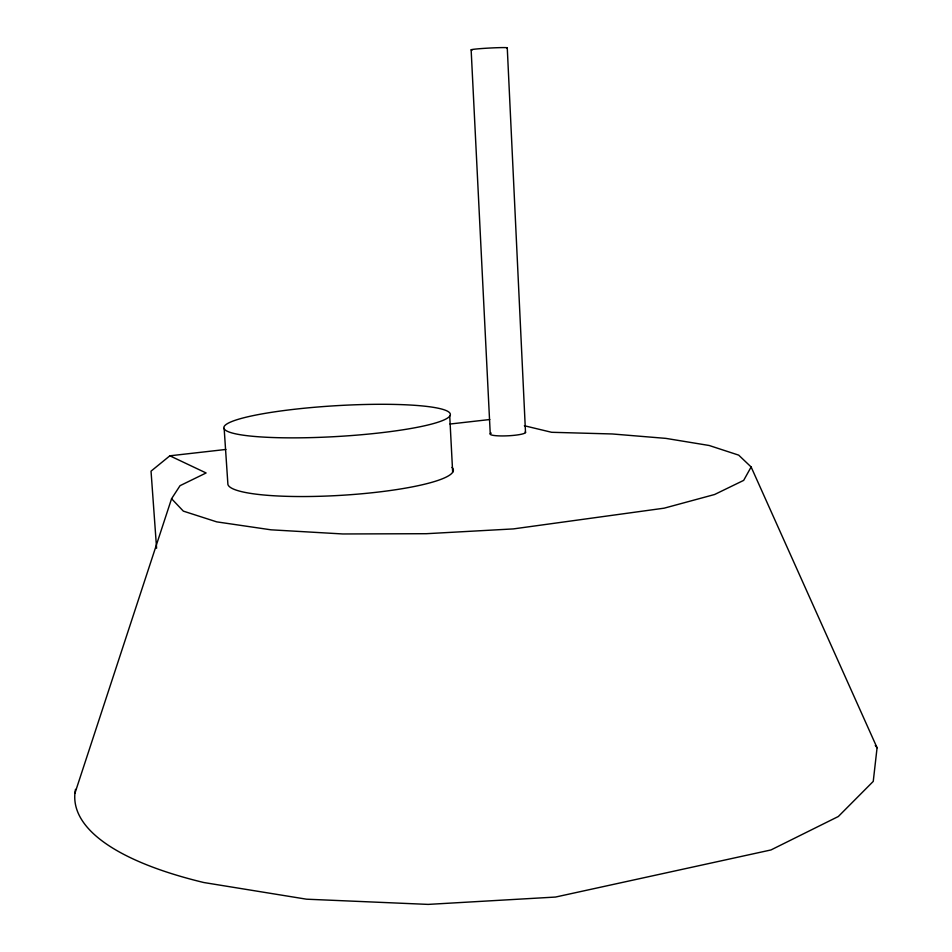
<?xml version="1.0" encoding="UTF-8"?>
<svg xmlns="http://www.w3.org/2000/svg" width="952" height="952" viewBox="0 0 952 952"><rect width="100%" height="100%" fill="white"/><g stroke="black" fill="none" stroke-linecap="round" stroke-linejoin="round"><path stroke-width="1.43" d="M524.373 425.746L551.613 432.291L612.279 433.969L665.876 438.384L709.157 445.488L738.681 455.127L751.128 466.968L877.078 747.76L873.246 781.402L838.331 816.507L770.953 849.957L555.504 897.058L428.15 904.4L306.52 899.188L203.835 882.528A402.637 124.403 -2.9 0 1 75.494 789.363M74.922 793.29L171.574 498.717L180.035 485.687L206.096 472.965L169.861 455.806L151.035 471.157L156.592 548.269M751.128 466.968L743.667 480.379L714.595 494.505L664.198 508.166L513.378 528.907L426.341 533.703L342.851 533.965L270.975 529.812L216.711 521.863L183.343 511.129L171.574 498.717M169.861 455.806L225.886 449.451M449.987 424.033L489.792 419.523M875.293 745.464L877.078 747.76M224.148 428.352L227.909 484.461A112.967 18.433 -3.5 0 0 351.693 494.612A112.967 18.433 -3.5 0 0 451.998 467.396M449.737 416.095A113.383 15.399 -3.4 0 1 270.297 437.432A113.383 15.399 -3.4 0 1 291.645 409.598A113.383 15.399 -3.4 0 1 449.737 416.095L452.664 472.168M471.145 49.873L490.244 433.803M507.261 47.802L525.516 432.565M525.254 431.899A17.719 2.594 -2.8 0 1 506.452 435.861A17.719 2.594 -2.8 0 1 491.256 433.1M472.216 50.004A18.159 0.762 -3.1 0 1 487.567 48.159A18.159 0.762 -3.1 0 1 507.035 48.017"/></g></svg>
